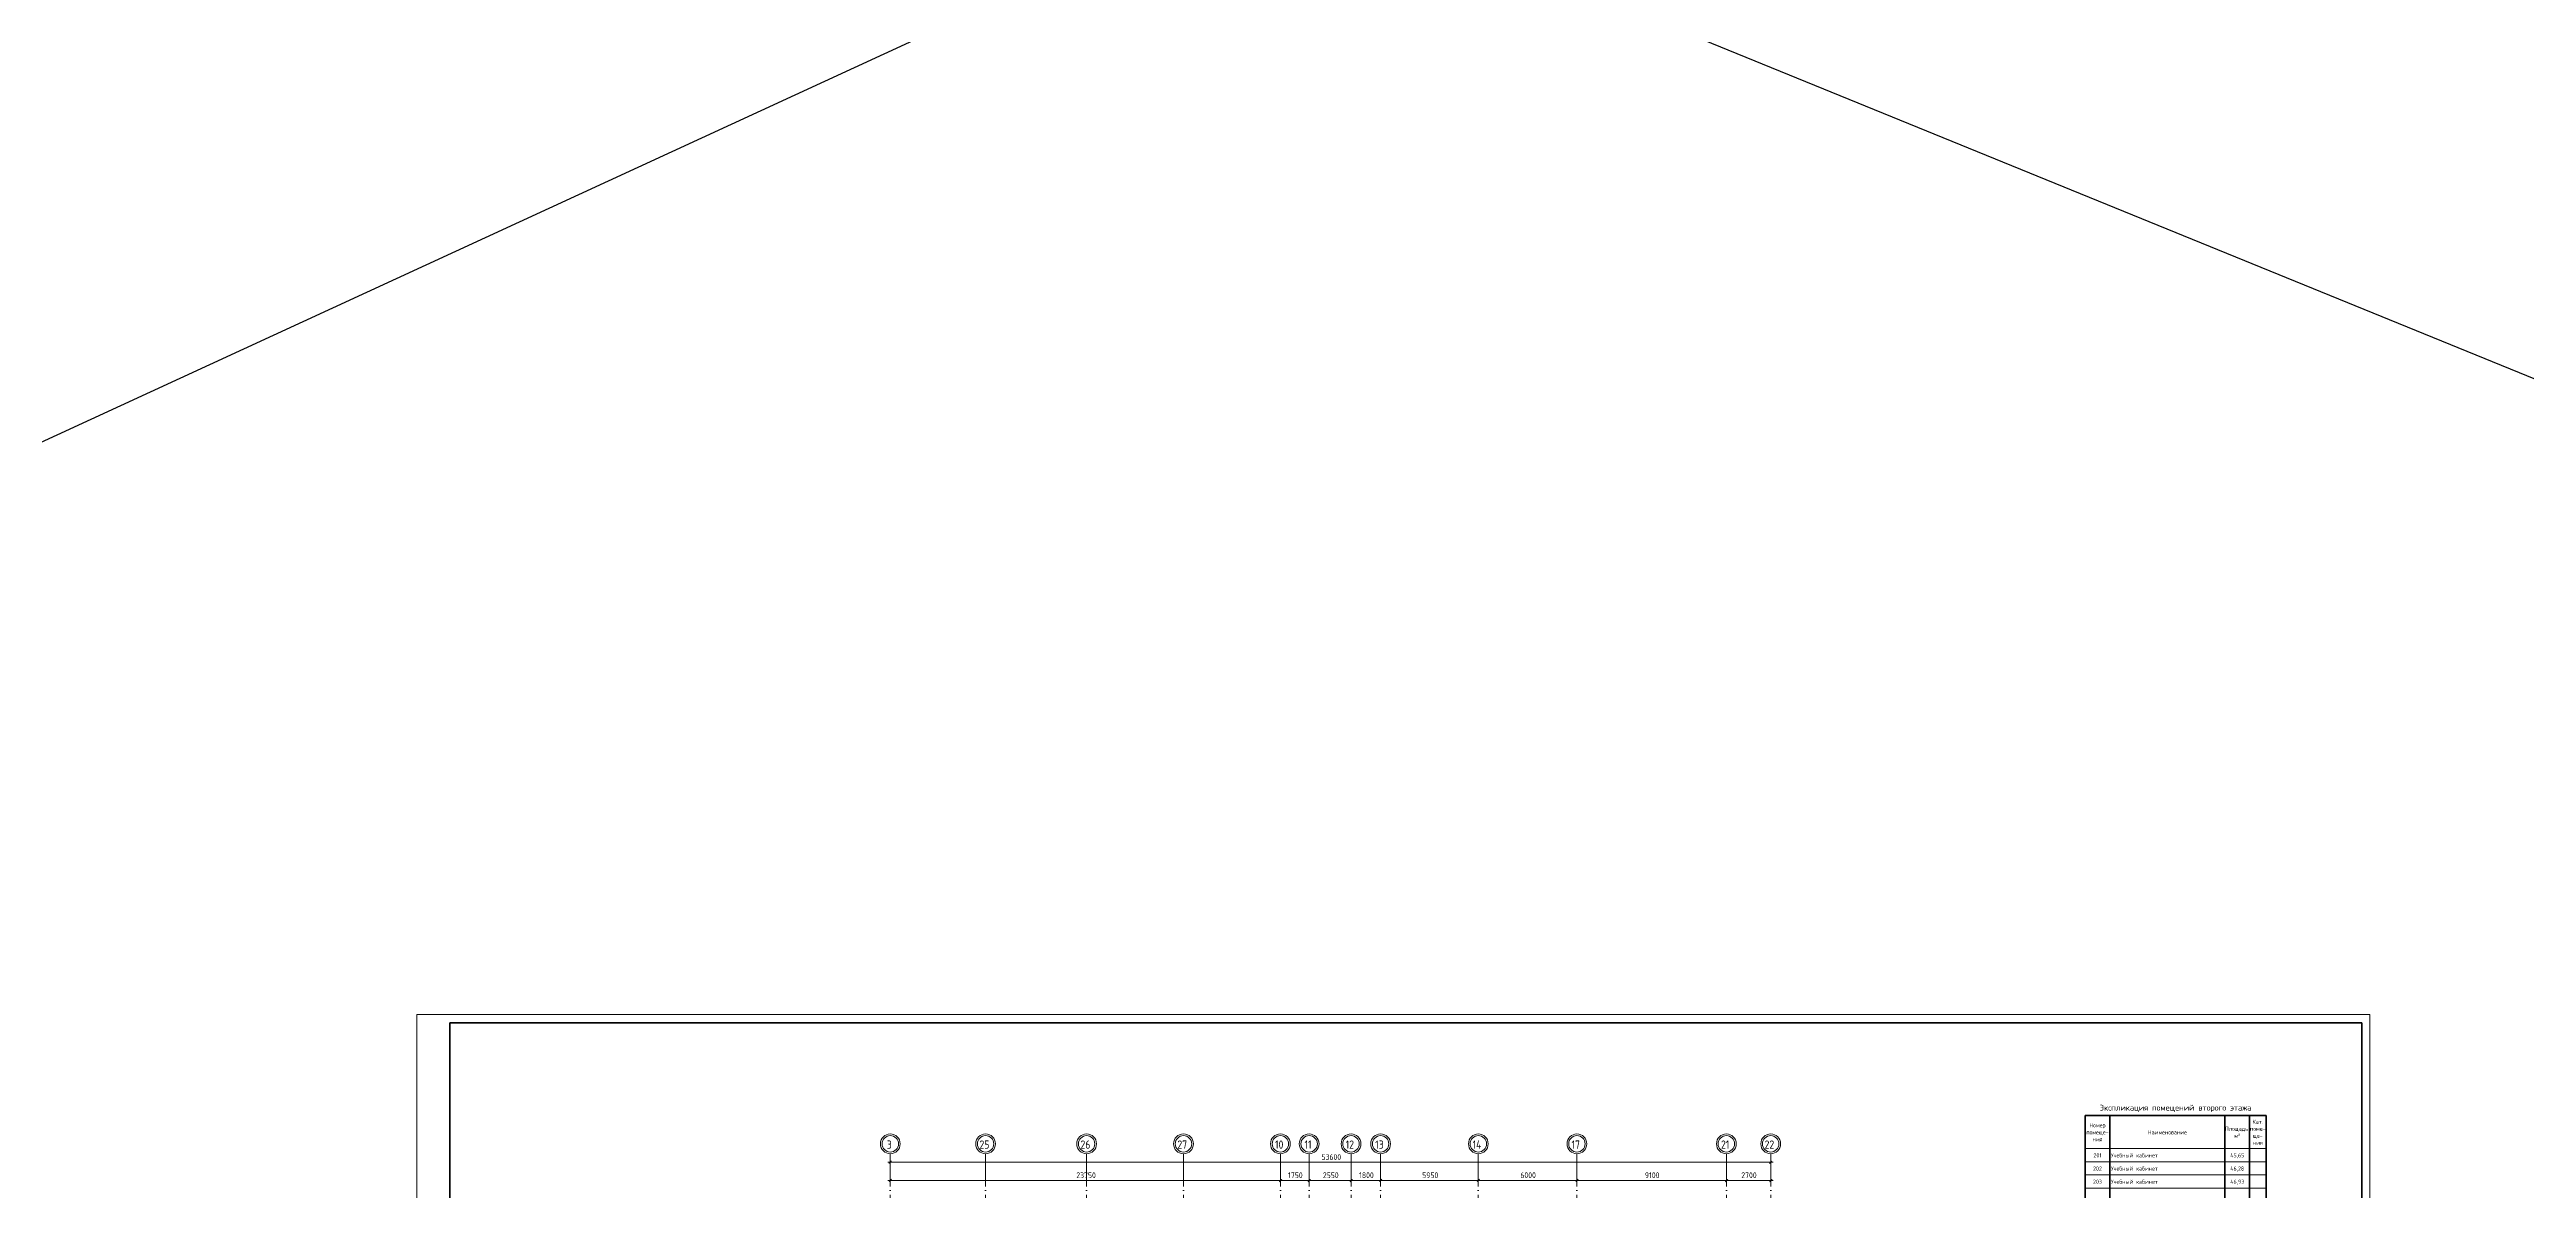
# Model space of a CAD drawing. Header units: millimetres. Extents: x -325553 to 627452, y -28539 to 738858.
# Drawn here: x 57228 to 208029, y 469392 to 538828 of the extents above; entities that cross this region are included whole.
import ezdxf

# ---------------------------------------------------------------- set-up
doc = ezdxf.new("R2010")
doc.units = ezdxf.units.MM
doc.linetypes.add('ADSK_Линия сетки', pattern=[25, 20, -2.5, 0, -2.5])
for name, color, linetype, lineweight in [('RC-Линии_связи-Адресные', 5, 'Continuous', 30), ('Графика спецификации', 7, 'Continuous', 20), ('Линии', 7, 'Continuous', 9), ('Оси', 252, 'Continuous', 9), ('ОФ_рамка', 8, 'Continuous', 60), ('Размеры', 7, 'Continuous', 9), ('Тонкие линии', 7, 'Continuous', 18)]:
    doc.layers.add(name, color=color, linetype=linetype, lineweight=lineweight)
doc.styles.add('GOST Common_1', font='', dxfattribs={"height": 250})
doc.styles.add('GOST Common_3', font='', dxfattribs={"height": 3.5})
doc.styles.add('GOST Common_7', font='', dxfattribs={"width": 0.9, "height": 2.5})
doc.styles.add('GOST Common_8', font='', dxfattribs={"width": 0.9, "height": 3.5})
doc.styles.add('ГОСТ 2.304', font='')
doc.styles.get('GOST Common_1').set_extended_font_data('GOST type B')
doc.styles.get('GOST Common_3').set_extended_font_data('GOST 2.304 type A')
doc.styles.get('GOST Common_7').set_extended_font_data('GOST type B')
doc.styles.get('GOST Common_8').set_extended_font_data('GOST type B')
doc.styles.get('ГОСТ 2.304').set_extended_font_data('GOST 2.304 type A')

# ---------------------------------------------------------------- blocks, each defined once
blk = doc.blocks.new('А0')
at = {"layer": 'ОФ_рамка', "color": 0, "linetype": 'Continuous', "lineweight": 5, "ltscale": 100}
for points in [[(341068, -309617), (222168, -309617)], [(222168, -309617), (222168, -393717)], [(341068, -393717), (341068, -309617)], [(222168, -393717), (341068, -393717)]]:
    blk.add_lwpolyline(points, dxfattribs=at)
at = {"layer": 'ОФ_рамка', "color": 0, "linetype": 'Continuous', "ltscale": 100}
for points in [[(340568, -310117), (224168, -310117)], [(224168, -310117), (224168, -393217)], [(340568, -393217), (340568, -310117)], [(224168, -393217), (340568, -393217)]]:
    blk.add_lwpolyline(points, dxfattribs=at)
at = {"layer": 'ОФ_рамка', "color": 0, "linetype": 'Continuous'}
for points in [[(222668, -384717), (222668, -378217)], [(224168, -378217), (222668, -378217)], [(223168, -384717), (223168, -378217)], [(224168, -393217), (224168, -378217)], [(223168, -379217), (224168, -379217)], [(223168, -380717), (224168, -380717)], [(223168, -382717), (224168, -382717)], [(222668, -384717), (224168, -384717)], [(222968, -393217), (222968, -384717)], [(223468, -393217), (223468, -384717)], [(222968, -387217), (224168, -387217)], [(222968, -390717), (224168, -390717)], [(224168, -393217), (222968, -393217)]]:
    blk.add_lwpolyline(points, dxfattribs=at)
at = {"layer": 'ОФ_рамка', "color": 0, "linetype": 'Continuous', "lineweight": 5}
blk.add_lwpolyline([(223668, -384717), (223668, -378217)], dxfattribs=at)
at = {"layer": 'ОФ_рамка', "color": 0, "linetype": 'Continuous', "lineweight": 5, "char_height": 300, "attachment_point": 1, "rotation": 90, "style": 'ГОСТ 2.304'}
for s, insert, width in [('\\fGOST 2.304 type A|b0|i0|c1|p34;\\W1.0000000000;\\T1.0000000000;\\o\\lСогласовано', (222748, -382374), 1992.86), ('\\fGOST 2.304 type A|b0|i0|c1|p34;\\W1.0000000000;\\T1.0000000000;\\o\\lВзам. инв. №', (223066, -386910), 2077.93), ('\\fGOST 2.304 type A|b0|i0|c1|p34;\\W1.0000000000;\\T1.0000000000;\\o\\lПодп. и дата', (223068, -389839), 2065.5), ('\\fGOST 2.304 type A|b0|i0|c1|p34;\\W1.0000000000;\\T1.0000000000;\\o\\lИнв. № подл.', (223065, -392816), 2070.21)]:
    blk.add_mtext(s, dxfattribs=dict(at, insert=insert, width=width))
at = {"layer": 'ОФ_рамка', "color": 0, "linetype": 'Continuous', "lineweight": 5, "ltscale": 100, "char_height": 250, "attachment_point": 1, "style": 'ГОСТ 2.304'}
for s, insert, width in [('\\fGOST 2.304 type A|b0|i0|c1|p34;\\W1.0000000000;\\T1.0000000000;\\o\\lФормат', (338524, -393342), 1107.32), ('A0', (339716, -393345), 375.36)]:
    blk.add_mtext(s, dxfattribs=dict(at, insert=insert, width=width))
blk = doc.blocks.new('2 этаж')
at = {"layer": 'Линии', "color": 251, "lineweight": 50, "true_color": 0x636466}
for p, q in [((180421, 36027), (180421, 34023)), ((180421, 36027), (191433, 36027)), ((181921, 36027), (181921, 34023)), ((188932, 36027), (188932, 34023)), ((190432, 36027), (190432, 34023)), ((191432, 36027), (191432, 34023)), ((180421, 34023), (180421, 33221)), ((180421, 33221), (180421, 32419)), ((181921, 34023), (181921, 33221)), ((181921, 33221), (181921, 32419)), ((188932, 34023), (188932, 33221)), ((188932, 33221), (188932, 32419)), ((190432, 34023), (190432, 33221)), ((190432, 33221), (190432, 32419)), ((191432, 34023), (191432, 33221)), ((191432, 33221), (191432, 32419)), ((180421, 32419), (180421, 31617)), ((181921, 32419), (181921, 31617)), ((188932, 32419), (188932, 31617)), ((190432, 32419), (190432, 31617)), ((191432, 32419), (191432, 31617)), ((180421, 31617), (180421, 30815)), ((181921, 31617), (181921, 30815)), ((188932, 31617), (188932, 30815)), ((190432, 31617), (190432, 30815)), ((191432, 31617), (191432, 30815))]:
    blk.add_line(p, q, dxfattribs=at)
at = {"layer": 'Линии', "color": 251, "lineweight": 20, "true_color": 0x636466}
for p, q in [((181921, 34023), (180421, 34023)), ((181921, 33221), (180421, 33221)), ((188932, 34023), (181921, 34023)), ((188932, 33221), (181921, 33221)), ((190432, 34023), (188932, 34023)), ((190432, 33221), (188932, 33221)), ((191432, 34023), (190432, 34023)), ((191432, 33221), (190432, 33221)), ((181921, 32419), (180421, 32419)), ((188932, 32419), (181921, 32419)), ((190432, 32419), (188932, 32419)), ((191432, 32419), (190432, 32419)), ((181921, 31617), (180421, 31617)), ((188932, 31617), (181921, 31617)), ((190432, 31617), (188932, 31617)), ((191432, 31617), (190432, 31617))]:
    blk.add_line(p, q, dxfattribs=at)
at = {"layer": 'Оси', "color": 251, "linetype": 'ADSK_Линия сетки', "ltscale": 100, "true_color": 0x636466}
for p, q in [((107676, 33711), (107676, 16057)), ((113476, 33711), (113476, 16057)), ((119626, 33711), (119626, 16057)), ((125526, 33711), (125526, 16057)), ((131426, 33711), (131426, -32265)), ((133176, 33711), (133176, -32265)), ((135726, 33711), (135726, -32265)), ((137526, 33711), (137526, -32265)), ((143476, 33711), (143476, -30995)), ((149476, 33711), (149476, -32265)), ((158576, 33711), (158576, 16057)), ((161276, 33711), (161276, 16057))]:
    blk.add_line(p, q, dxfattribs=at)
at = {"layer": 'Оси', "color": 251, "lineweight": 20, "true_color": 0x636466}
for centre, radius, start, end in [((107676, 34311), 600, 0, 180), ((107676, 34311), 500, 0, 180), ((113476, 34311), 600, 0, 180), ((113476, 34311), 500, 0, 180), ((119626, 34311), 600, 0, 180), ((119626, 34311), 500, 0, 180), ((125526, 34311), 600, 0, 180), ((125526, 34311), 500, 0, 180), ((131426, 34311), 600, 0, 180), ((131426, 34311), 500, 0, 180), ((133176, 34311), 600, 0, 180), ((133176, 34311), 500, 0, 180), ((135726, 34311), 600, 0, 180), ((135726, 34311), 500, 0, 180), ((137526, 34311), 600, 0, 180), ((137526, 34311), 500, 0, 180), ((143476, 34311), 600, 0, 180), ((143476, 34311), 500, 0, 180), ((149476, 34311), 600, 0, 180), ((149476, 34311), 500, 0, 180), ((158576, 34311), 600, 0, 180), ((158576, 34311), 500, 0, 180), ((161276, 34311), 600, 0, 180), ((161276, 34311), 500, 0, 180), ((107676, 34311), 600, 180, 0), ((107676, 34311), 500, 180, 0), ((113476, 34311), 600, 180, 0), ((113476, 34311), 500, 180, 0), ((119626, 34311), 600, 180, 0), ((119626, 34311), 500, 180, 0), ((125526, 34311), 600, 180, 0), ((125526, 34311), 500, 180, 0), ((131426, 34311), 600, 180, 0), ((131426, 34311), 500, 180, 0), ((133176, 34311), 600, 180, 0), ((133176, 34311), 500, 180, 0), ((135726, 34311), 600, 180, 0), ((135726, 34311), 500, 180, 0), ((137526, 34311), 600, 180, 0), ((137526, 34311), 500, 180, 0), ((143476, 34311), 600, 180, 0), ((143476, 34311), 500, 180, 0), ((149476, 34311), 600, 180, 0), ((149476, 34311), 500, 180, 0), ((158576, 34311), 600, 180, 0), ((158576, 34311), 500, 180, 0), ((161276, 34311), 600, 180, 0), ((161276, 34311), 500, 180, 0)]:
    blk.add_arc(centre, radius, start, end, dxfattribs=at)
at = {"layer": 'Размеры', "color": 251, "lineweight": 20, "true_color": 0x636466}
for p, q in [((107526, 33192), (161426, 33192)), ((107676, 33192), (107676, 33342)), ((107676, 33192), (107676, 33142)), ((161276, 33192), (161276, 33342)), ((161276, 33192), (161276, 33142)), ((107526, 32088), (131426, 32088)), ((107676, 32088), (107676, 32238)), ((107676, 32088), (107676, 32038)), ((131426, 32088), (131426, 32238)), ((131426, 32088), (131426, 32238)), ((131426, 32088), (131426, 32038)), ((131426, 32088), (133176, 32088)), ((131426, 32088), (131426, 32038)), ((133176, 32088), (133176, 32238)), ((133176, 32088), (133176, 32238)), ((133176, 32088), (133176, 32038)), ((133176, 32088), (135726, 32088)), ((133176, 32088), (133176, 32038)), ((135726, 32088), (135726, 32238)), ((135726, 32088), (135726, 32238)), ((135726, 32088), (135726, 32038)), ((135726, 32088), (137526, 32088)), ((135726, 32088), (135726, 32038)), ((137526, 32088), (137526, 32238)), ((137526, 32088), (137526, 32238)), ((137526, 32088), (137526, 32038)), ((137526, 32088), (143476, 32088)), ((137526, 32088), (137526, 32038)), ((143476, 32088), (143476, 32238)), ((143476, 32088), (143476, 32238)), ((143476, 32088), (143476, 32038)), ((143476, 32088), (149476, 32088)), ((143476, 32088), (143476, 32038)), ((149476, 32088), (149476, 32238)), ((149476, 32088), (149476, 32238)), ((149476, 32088), (149476, 32038)), ((149476, 32088), (158576, 32088)), ((149476, 32088), (149476, 32038)), ((158576, 32088), (158576, 32238)), ((158576, 32088), (158576, 32238)), ((158576, 32088), (158576, 32038)), ((158576, 32088), (161426, 32088)), ((158576, 32088), (158576, 32038)), ((161276, 32088), (161276, 32238)), ((161276, 32088), (161276, 32038))]:
    blk.add_line(p, q, dxfattribs=at)
at = {"layer": 'Размеры', "color": 251, "lineweight": 40, "true_color": 0x636466}
for p, q in [((107676, 33192), (107605, 33121)), ((107676, 33192), (107747, 33263)), ((161276, 33192), (161205, 33121)), ((161276, 33192), (161347, 33263)), ((107676, 32088), (107605, 32017)), ((107676, 32088), (107747, 32159)), ((131426, 32088), (131355, 32017)), ((131426, 32088), (131355, 32017)), ((131426, 32088), (131497, 32159)), ((131426, 32088), (131497, 32159)), ((133176, 32088), (133105, 32017)), ((133176, 32088), (133105, 32017)), ((133176, 32088), (133247, 32159)), ((133176, 32088), (133247, 32159)), ((135726, 32088), (135655, 32017)), ((135726, 32088), (135655, 32017)), ((135726, 32088), (135797, 32159)), ((135726, 32088), (135797, 32159)), ((137526, 32088), (137455, 32017)), ((137526, 32088), (137455, 32017)), ((137526, 32088), (137597, 32159)), ((137526, 32088), (137597, 32159)), ((143476, 32088), (143405, 32017)), ((143476, 32088), (143405, 32017)), ((143476, 32088), (143547, 32159)), ((143476, 32088), (143547, 32159)), ((149476, 32088), (149405, 32017)), ((149476, 32088), (149405, 32017)), ((149476, 32088), (149547, 32159)), ((149476, 32088), (149547, 32159)), ((158576, 32088), (158505, 32017)), ((158576, 32088), (158505, 32017)), ((158576, 32088), (158647, 32159)), ((158576, 32088), (158647, 32159)), ((161276, 32088), (161205, 32017)), ((161276, 32088), (161347, 32159))]:
    blk.add_line(p, q, dxfattribs=at)
at = {"layer": 'Тонкие линии', "color": 251, "lineweight": 20, "true_color": 0x636466}
blk.add_line((191433, 36027), (191433, 34023), dxfattribs=at)
at = {"layer": 'Графика спецификации', "color": 251, "true_color": 0x636466, "line_spacing_factor": 1.022761}
for s, insert, char_height, width, attachment_point, style in [('Экспликация помещений второго этажа', (185927, 36686), 350, 9308.72, 2, 'GOST Common_8'), ('Номер\\Pпомеще-\\Pния', (181171, 35565), 250, 1418.03, 2, 'GOST Common_7'), ('Наименование', (185427, 35138), 250, 2353.32, 2, 'GOST Common_7'), ('Площадь,\\Pм\\fGOST Common|b0|i0|c238|p34|;\\W.9;²', (189682, 35352), 250, 1538.71, 2, 'GOST Common_7'), ('Кат.\\Pпоме-\\Pще-\\Pния', (190932, 35778), 250, 962.45, 2, 'GOST Common_7'), ('201', (181171, 33735), 250, 509.89, 2, 'GOST Common_7'), ('Учебный кабинет', (181996, 33735), 250, 4969.12, 1, 'GOST Common_7'), ('45,65', (189682, 33735), 250, 868.92, 2, 'GOST Common_7'), ('203', (181171, 32132), 250, 561.18, 2, 'GOST Common_7'), ('202', (181171, 32933), 250, 561.18, 2, 'GOST Common_7'), ('Учебный кабинет', (181996, 32933), 250, 4969.12, 1, 'GOST Common_7'), ('Учебный кабинет', (181996, 32132), 250, 4969.12, 1, 'GOST Common_7'), ('46,28', (189682, 32933), 250, 868.92, 2, 'GOST Common_7'), ('46,93', (189682, 32132), 250, 868.92, 2, 'GOST Common_7')]:
    blk.add_mtext(s, dxfattribs=dict(at, insert=insert, char_height=char_height, width=width, attachment_point=attachment_point, style=style))
at = {"layer": 'Оси', "color": 251, "true_color": 0x636466, "style": 'GOST Common_1', "width": 0.9}
for s, p in [('3', (107465, 34016)), ('25', (113104, 34016)), ('26', (119254, 34016)), ('27', (125154, 34016)), ('10', (131099, 34016)), ('11', (132893, 34016)), ('12', (135399, 34016)), ('13', (137199, 34016)), ('14', (143128, 34016)), ('17', (149149, 34016)), ('21', (158249, 34016)), ('22', (160904, 34016))]:
    blk.add_text(s, height=500, dxfattribs=at).set_placement(p)
at = {"layer": 'Размеры', "color": 251, "lineweight": 20, "true_color": 0x636466, "char_height": 350, "attachment_point": 1, "line_spacing_factor": 1.022761, "style": 'GOST Common_3'}
for s, insert, width in [('53600', (133924, 33679), 1324.48), ('23750', (118999, 32575), 1324.48), ('1750', (131892, 32575), 980.83), ('2550', (134010, 32575), 1059.58), ('1800', (136217, 32575), 980.83), ('5950', (140060, 32575), 1059.58), ('6000', (146035, 32575), 1059.58), ('9100', (153617, 32575), 980.83), ('2700', (159485, 32575), 1059.58)]:
    blk.add_mtext(s, dxfattribs=dict(at, insert=insert, width=width))

msp = doc.modelspace()

# ---------------------------------------------------------------- linework, layer by layer
at = {"layer": 'RC-Линии_связи-Адресные'}
for p, q in [((542796.2, 738857.7), (-325553.4, 338798.3)), ((-300641.8, 726411.4), (580163.7, 367247))]:
    msp.add_line(p, q, dxfattribs=at)

# ---------------------------------------------------------------- block references
msp.add_blockref('2 этаж', (740.6, 437918.3))
at = {"layer": 'ОФ_рамка', "color": 0, "lineweight": -2}
msp.add_blockref('А0', (-142569.1, 789719.4), dxfattribs=at)

doc.saveas('drawing.dxf')
